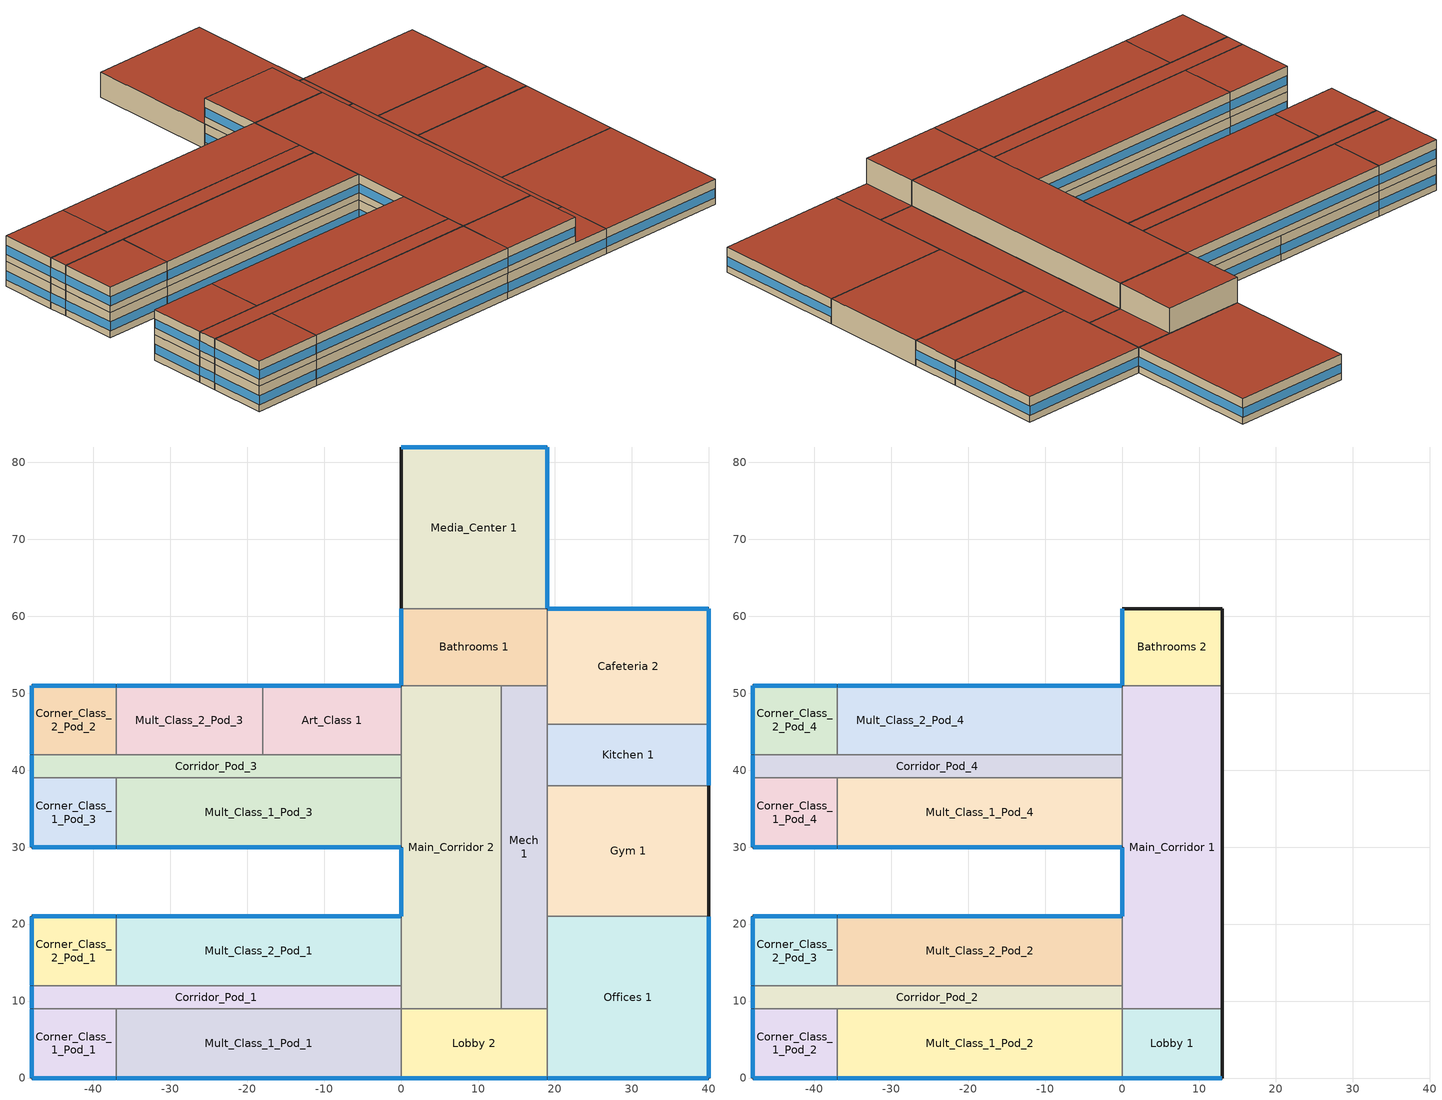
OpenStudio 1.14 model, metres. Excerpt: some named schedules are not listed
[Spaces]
Corner_Class_1_Pod_1
 floor ground: -37.01,9 -37.01,0 -48.01,0 -48.01,9 z0
 wall outside: -48.01,9 -48.01,0 -37.01,0 z0:4
 wall to Mult_Class_1_Pod_1: -37.01,0 -37.01,9 z0:4
 wall to Corridor_Pod_1: -37.01,9 -48.01,9 z0:4
 window (std_window_UValue_3.237_SHGC_0.390_VT_0.495): -47.96,0 -37.06,0 z1.1:2.51
 window (std_window_UValue_3.237_SHGC_0.390_VT_0.495_west): -48.01,8.95 -48.01,0.05 z1.1:2.52
Lobby 2
 floor ground: 19,9 19,0 0,0 0,9 z0
 wall outside: 0,0 19,0 z0:4
 wall to Offices 1: 19,0 19,9 z0:4
 wall to Main_Corridor 2: 13,9 0,9 z0:4
 wall to Mech 1: 19,9 13,9 z0:4
 wall to Mult_Class_1_Pod_1: 0,9 0,0 z0:4
 window (std_window_UValue_3.237_SHGC_0.390_VT_0.495): 0.05,0 18.95,0 z1.1:2.51
 roof outside: 19,0 19,9 13,9 13,0 z4
Mult_Class_2_Pod_1
 floor ground: 0,21 0,12 -37.01,12 -37.01,21 z0
 wall outside: 0,21 -37.01,21 z0:4
 wall to Corridor_Pod_1: -37.01,12 0,12 z0:4
 wall to Main_Corridor 2: 0,12 0,21 z0:4
 wall to Corner_Class_2_Pod_1: -37.01,21 -37.01,12 z0:4
 window (std_window_UValue_3.237_SHGC_0.490_VT_0.622): -0.05,21 -36.96,21 z1.1:2.5
Media_Center 1
 floor ground: 19,82 19,61 0,61 0,82 z0
 wall outside: 19,61 19,82 0,82 0,61 z0:4
 wall to Bathrooms 1: 0,61 19,61 z0:4
 window (std_window_UValue_3.237_SHGC_0.490_VT_0.622): 18.95,82 0.05,82 z1.1:2.51
 window (std_window_UValue_3.237_SHGC_0.390_VT_0.495_east): 19,61.05 19,81.95 z1.1:2.51
 roof outside: 19,61 19,82 0,82 0,61 z4
Corner_Class_2_Pod_2
 floor ground: -37.01,51 -37.01,42 -48.01,42 -48.01,51 z0
 wall outside: -37.01,51 -48.01,51 -48.01,42 z0:4
 wall to Mult_Class_2_Pod_3: -37.01,42 -37.01,51 z0:4
 wall to Corridor_Pod_3: -48.01,42 -37.01,42 z0:4
 window (std_window_UValue_3.237_SHGC_0.390_VT_0.495_west): -48.01,50.95 -48.01,42.05 z1.1:2.52
 window (std_window_UValue_3.237_SHGC_0.490_VT_0.622): -37.06,51 -47.96,51 z1.1:2.51
Mult_Class_1_Pod_1
 floor ground: 0,9 0,0 -37.01,0 -37.01,9 z0
 wall outside: -37.01,0 0,0 z0:4
 wall to Corridor_Pod_1: 0,9 -37.01,9 z0:4
 window (std_window_UValue_3.237_SHGC_0.390_VT_0.495): -36.96,0 -0.05,0 z1.1:2.5
Gym 1
 floor ground: 40,38 40,21 19,21 19,38 z0
 wall outside: 40,21 40,38 z0:4
 wall to Mech 1: 19,38 19,21 z0:4
 wall to Offices 1: 19,21 40,21 z0:4
 wall to Kitchen 1: 40,38 19,38 z0:4
 roof outside: 40,21 40,38 19,38 19,21 z4
Corridor_Pod_3
 floor ground: 0,42 0,39 -48.01,39 -48.01,42 z0
 wall outside: -48.01,42 -48.01,39 z0:4
 wall to Main_Corridor 2: 0,39 0,42 z0:4
 wall to Art_Class 1: 0,42 -18,42 z0:4
 wall to Mult_Class_1_Pod_3: -37.01,39 0,39 z0:4
 wall to Corner_Class_1_Pod_3: -48.01,39 -37.01,39 z0:4
 wall to Mult_Class_2_Pod_3: -18,42 -37.01,42 z0:4
 window (std_window_UValue_3.237_SHGC_0.390_VT_0.495_west): -48.01,41.95 -48.01,39.05 z1.1:2.55
Corner_Class_1_Pod_3
 floor ground: -37.01,39 -37.01,30 -48.01,30 -48.01,39 z0
 wall outside: -48.01,39 -48.01,30 -37.01,30 z0:4
 wall to Mult_Class_1_Pod_3: -37.01,30 -37.01,39 z0:4
 window (std_window_UValue_3.237_SHGC_0.390_VT_0.495_west): -48.01,38.95 -48.01,30.05 z1.1:2.52
 window (std_window_UValue_3.237_SHGC_0.390_VT_0.495): -47.96,30 -37.06,30 z1.1:2.51
Art_Class 1
 floor ground: 0,51 0,42 -18,42 -18,51 z0
 wall outside: 0,51 -18,51 z0:4
 wall to Main_Corridor 2: 0,42 0,51 z0:4
 wall to Mult_Class_2_Pod_3: -18,51 -18,42 z0:4
 window (std_window_UValue_3.237_SHGC_0.490_VT_0.622): -0.05,51 -17.95,51 z1.1:2.51
Corridor_Pod_1
 floor ground: 0,12 0,9 -48.01,9 -48.01,12 z0
 wall outside: -48.01,12 -48.01,9 z0:4
 wall to Main_Corridor 2: 0,9 0,12 z0:4
 wall to Corner_Class_2_Pod_1: -37.01,12 -48.01,12 z0:4
 window (std_window_UValue_3.237_SHGC_0.390_VT_0.495_west): -48.01,11.95 -48.01,9.05 z1.1:2.55
Corner_Class_2_Pod_1
 floor ground: -37.01,21 -37.01,12 -48.01,12 -48.01,21 z0
 wall outside: -37.01,21 -48.01,21 -48.01,12 z0:4
 window (std_window_UValue_3.237_SHGC_0.490_VT_0.622): -37.06,21 -47.96,21 z1.1:2.51
 window (std_window_UValue_3.237_SHGC_0.390_VT_0.495_west): -48.01,20.95 -48.01,12.05 z1.1:2.52
Offices 1
 floor ground: 40,21 40,0 19,0 19,21 z0
 wall outside: 19,0 40,0 40,21 z0:4
 wall to Mech 1: 19,21 19,9 z0:4
 window (std_window_UValue_3.237_SHGC_0.390_VT_0.495): 19.05,0 39.95,0 z1.1:2.51
 window (std_window_UValue_3.237_SHGC_0.390_VT_0.495_east): 40,0.05 40,20.95 z1.1:2.51
 roof outside: 40,0 40,21 19,21 19,0 z4
Main_Corridor 2
 floor ground: 13,51 13,9 0,9 0,51 z0
 wall outside: 0,30 0,21 z0:4
 wall to Mult_Class_1_Pod_3: 0,39 0,30 z0:4
 wall to Mech 1: 13,9 13,51 z0:4
 wall to Bathrooms 1: 13,51 0,51 z0:4
 window (std_window_UValue_3.237_SHGC_0.390_VT_0.495_west): 0,29.95 0,21.05 z1.1:2.52
Bathrooms 1
 floor ground: 19,61 19,51 0,51 0,61 z0
 wall outside: 0,61 0,51 z0:4
 wall to Cafeteria 2: 19,51 19,61 z0:4
 wall to Mech 1: 13,51 19,51 z0:4
 window (std_window_UValue_3.237_SHGC_0.390_VT_0.495_west): 0,60.95 0,51.05 z1.1:2.51
 roof outside: 19,51 19,61 13,61 13,51 z4
Mech 1
 floor ground: 19,51 19,9 13,9 13,51 z0
 wall to Kitchen 1: 19,38 19,46 z0:4
 wall to Cafeteria 2: 19,46 19,51 z0:4
 roof outside: 19,9 19,51 13,51 13,9 z4
Cafeteria 2
 floor ground: 40,61 40,46 19,46 19,61 z0
 wall outside: 40,46 40,61 19,61 z0:4
 wall to Kitchen 1: 19,46 40,46 z0:4
 window (std_window_UValue_3.237_SHGC_0.490_VT_0.622): 39.95,61 19.05,61 z1.1:2.51
 window (std_window_UValue_3.237_SHGC_0.390_VT_0.495_east): 40,46.05 40,60.95 z1.1:2.51
 roof outside: 40,46 40,61 19,61 19,46 z4
Mult_Class_1_Pod_3
 floor ground: 0,39 0,30 -37.01,30 -37.01,39 z0
 wall outside: -37.01,30 0,30 z0:4
 window (std_window_UValue_3.237_SHGC_0.390_VT_0.495): -36.96,30 -0.05,30 z1.1:2.5
Kitchen 1
 floor ground: 40,46 40,38 19,38 19,46 z0
 wall outside: 40,38 40,46 z0:4
 window (std_window_UValue_3.237_SHGC_0.390_VT_0.495_east): 40,38.05 40,45.95 z1.1:2.52
 roof outside: 40,38 40,46 19,46 19,38 z4
Mult_Class_2_Pod_3
 floor ground: -18,51 -18,42 -37.01,42 -37.01,51 z0
 wall outside: -18,51 -37.01,51 z0:4
 window (std_window_UValue_3.237_SHGC_0.490_VT_0.622): -18.05,51 -36.96,51 z1.1:2.5
Corner_Class_1_Pod_2
 floor to Corner_Class_1_Pod_1: -37.01,9 -37.01,0 -48.01,0 -48.01,9 z4
 wall outside: -48.01,9 -48.01,0 -37.01,0 z4:8
 wall to Corridor_Pod_2: -37.01,9 -48.01,9 z4:8
 wall to Mult_Class_1_Pod_2: -37.01,0 -37.01,9 z4:8
 window (std_window_UValue_3.237_SHGC_0.390_VT_0.495): -47.96,0 -37.06,0 z5.1:6.51
 window (std_window_UValue_3.237_SHGC_0.390_VT_0.495_west): -48.01,8.95 -48.01,0.05 z5.1:6.52
 roof outside: -37.01,0 -37.01,9 -48.01,9 -48.01,0 z8
Mult_Class_1_Pod_2
 floor to Mult_Class_1_Pod_1: 0,9 0,0 -37.01,0 -37.01,9 z4
 wall outside: -37.01,0 0,0 z4:8
 wall to Corridor_Pod_2: 0,9 -37.01,9 z4:8
 wall to Lobby 1: 0,0 0,9 z4:8
 window (std_window_UValue_3.237_SHGC_0.390_VT_0.495): -36.96,0 -0.05,0 z5.1:6.5
 roof outside: 0,0 0,9 -37.01,9 -37.01,0 z8
Corner_Class_2_Pod_3
 floor to Corner_Class_2_Pod_1: -37.01,21 -37.01,12 -48.01,12 -48.01,21 z4
 wall outside: -37.01,21 -48.01,21 -48.01,12 z4:8
 wall to Mult_Class_2_Pod_2: -37.01,12 -37.01,21 z4:8
 wall to Corridor_Pod_2: -48.01,12 -37.01,12 z4:8
 window (std_window_UValue_3.237_SHGC_0.390_VT_0.495_west): -48.01,20.95 -48.01,12.05 z5.1:6.52
 window (std_window_UValue_3.237_SHGC_0.490_VT_0.622): -37.06,21 -47.96,21 z5.1:6.51
 roof outside: -37.01,12 -37.01,21 -48.01,21 -48.01,12 z8
Corridor_Pod_2
 floor to Corridor_Pod_1: 0,12 0,9 -48.01,9 -48.01,12 z4
 wall outside: -48.01,12 -48.01,9 z4:8
 wall to Main_Corridor 1: 0,9 0,12 z4:8
 wall to Mult_Class_2_Pod_2: 0,12 -37.01,12 z4:8
 window (std_window_UValue_3.237_SHGC_0.390_VT_0.495_west): -48.01,11.95 -48.01,9.05 z5.1:6.55
 roof outside: 0,9 0,12 -48.01,12 -48.01,9 z8
Mult_Class_2_Pod_2
 floor to Mult_Class_2_Pod_1: 0,21 0,12 -37.01,12 -37.01,21 z4
 wall outside: 0,21 -37.01,21 z4:8
 wall to Main_Corridor 1: 0,12 0,21 z4:8
 window (std_window_UValue_3.237_SHGC_0.490_VT_0.622): -0.05,21 -36.96,21 z5.1:6.5
 roof outside: 0,12 0,21 -37.01,21 -37.01,12 z8
Corridor_Pod_4
 floor to Corridor_Pod_3: 0,42 0,39 -48.01,39 -48.01,42 z4
 wall outside: -48.01,42 -48.01,39 z4:8
 wall to Mult_Class_1_Pod_4: -37.01,39 0,39 z4:8
 wall to Main_Corridor 1: 0,39 0,42 z4:8
 wall to Corner_Class_2_Pod_4: -37.01,42 -48.01,42 z4:8
 wall to Mult_Class_2_Pod_4: 0,42 -37.01,42 z4:8
 wall to Corner_Class_1_Pod_4: -48.01,39 -37.01,39 z4:8
 window (std_window_UValue_3.237_SHGC_0.390_VT_0.495_west): -48.01,41.95 -48.01,39.05 z5.1:6.55
 roof outside: 0,39 0,42 -48.01,42 -48.01,39 z8
Mult_Class_1_Pod_4
 floor to Mult_Class_1_Pod_3: 0,39 0,30 -37.01,30 -37.01,39 z4
 wall outside: -37.01,30 0,30 z4:8
 wall to Corner_Class_1_Pod_4: -37.01,39 -37.01,30 z4:8
 wall to Main_Corridor 1: 0,30 0,39 z4:8
 window (std_window_UValue_3.237_SHGC_0.390_VT_0.495): -36.96,30 -0.05,30 z5.1:6.5
 roof outside: 0,30 0,39 -37.01,39 -37.01,30 z8
Corner_Class_2_Pod_4
 floor to Corner_Class_2_Pod_2: -37.01,51 -37.01,42 -48.01,42 -48.01,51 z4
 wall outside: -37.01,51 -48.01,51 -48.01,42 z4:8
 wall to Mult_Class_2_Pod_4: -37.01,42 -37.01,51 z4:8
 window (std_window_UValue_3.237_SHGC_0.390_VT_0.495_west): -48.01,50.95 -48.01,42.05 z5.1:6.52
 window (std_window_UValue_3.237_SHGC_0.490_VT_0.622): -37.06,51 -47.96,51 z5.1:6.51
 roof outside: -37.01,42 -37.01,51 -48.01,51 -48.01,42 z8
Mult_Class_2_Pod_4
 floor to Art_Class 1: 0,51 0,42 -18,42 -18,51 z4
 floor to Mult_Class_2_Pod_3: -18,51 -18,42 -37.01,42 -37.01,51 z4
 wall outside: 0,51 -37.01,51 z4:8
 wall to Main_Corridor 1: 0,42 0,51 z4:8
 window (std_window_UValue_3.237_SHGC_0.490_VT_0.622): -0.05,51 -36.96,51 z5.1:6.5
 roof outside: 0,42 0,51 -37.01,51 -37.01,42 z8
Corner_Class_1_Pod_4
 floor to Corner_Class_1_Pod_3: -37.01,39 -37.01,30 -48.01,30 -48.01,39 z4
 wall outside: -48.01,39 -48.01,30 -37.01,30 z4:8
 window (std_window_UValue_3.237_SHGC_0.390_VT_0.495): -47.96,30 -37.06,30 z5.1:6.51
 window (std_window_UValue_3.237_SHGC_0.390_VT_0.495_west): -48.01,38.95 -48.01,30.05 z5.1:6.52
 roof outside: -37.01,30 -37.01,39 -48.01,39 -48.01,30 z8
Main_Corridor 1
 floor to Main_Corridor 2: 13,51 13,9 0,9 0,51 z4
 wall outside: 0,30 0,21 / 13,9 13,51 z4:8
 wall to Lobby 1: 0,9 7,9 13,9 z4:8
 wall to Bathrooms 2: 13,51 0,51 z4:8
 window (std_window_UValue_3.237_SHGC_0.390_VT_0.495_west): 0,29.95 0,21.05 z5.1:6.52
 roof outside: 13,9 13,51 0,51 0,9 z8
Bathrooms 2
 floor to Bathrooms 1: 13,61 13,51 0,51 0,61 z4
 wall outside: 13,51 13,61 0,61 0,51 z4:8
 window (std_window_UValue_3.237_SHGC_0.390_VT_0.495_west): 0,60.95 0,51.05 z5.1:6.51
 roof outside: 13,51 13,61 0,61 0,51 z8
Lobby 1
 floor to Lobby 2: 13,9 13,0 0,0 0,9 z4
 wall outside: 0,0 13,0 13,9 z4:8
 window (std_window_UValue_3.237_SHGC_0.390_VT_0.495): 0.05,0 12.95,0 z5.1:6.51
 roof outside: 13,0 13,9 0,9 0,0 z8
[Site]
USA IL-CHICAGO-OHARE: Latitude {deg}=41.77; Longitude {deg}=-87.75; Time Zone {hr}=-6; Elevation {m}=190; Terrain=City
[Building]
Primary School: North Axis {deg}=0; Default Construction Set=Default Construction Set 1; Default Schedule Set=Default Schedule Set 1; Standards Building Type=PrimarySchool
[ClimateZones]
Climate Zone Institution Name 1=ASHRAE; Climate Zone Document Name 1=ANSI/ASHRAE Standard 169; Climate Zone Document Year 1=2006; Climate Zone Institution Name 2=CEC; Climate Zone Document Name 2=California Climate Zone Descriptions; Climate Zone Document Year 2=1995
[Construction]
Standard_Int-Wall: GP01 1/2 GYPSUM, GP01 1/2 GYPSUM
Steel-Framed_R-13_Ext-wall: MAT-SHEATH, Wall Insulation [1], 1/2IN Gypsum
InteriorFurnishings: Std Wood 6inch
std_window_UValue_3.237_SHGC_0.490_VT_0.622: NORTH
std_window_UValue_3.237_SHGC_0.390_VT_0.495_west: WEST
IEAD_R-15 ci_Roof: Roof Membrane, Roof Insulation, Metal Decking
std_window_UValue_3.237_SHGC_0.390_VT_0.495_east: EAST
std_window_UValue_3.237_SHGC_0.390_VT_0.495: SOUTH
INT-FLOOR-UNDERSIDE: Std CP02 CARPET PAD, Std MAT-CC05 4 MW CONCRETE
INT-FLOOR-TOPSIDE: Std MAT-CC05 4 MW CONCRETE, Std CP02 CARPET PAD
4 inch HW Slab with Carpet Pad: 4 HW CONCRETE, CP02 CARPET PAD
[Material] Thermal Absorptance=0.9
Name | Roughness | Thickness {m} | Conductivity {W/m-K} | Density {kg/m3} | Specific Heat {J/kg-K} | Solar Absorptance | Visible Absorptance
GP01 1/2 GYPSUM | Smooth | 0.0127 | 0.16 | 800 | 1090 | 0.7 | 0.5
Wall Insulation [1] | MediumRough | 0.0373 | 0.045 | 265 | 836.8 | 0.7 | 0.7
1/2IN Gypsum | Smooth | 0.0127 | 0.16 | 784.9 | 830 | 0.92 | 0.92
Std Wood 6inch | MediumSmooth | 0.15 | 0.12 | 540 | 1210 | 0.7 | 0.7
Roof Insulation | MediumRough | 0.125 | 0.049 | 265 | 836.8 | 0.7 | 0.7
Roof Membrane | VeryRough | 0.0095 | 0.16 | 1121.29 | 1460 | 0.7 | 0.7
Metal Decking | MediumSmooth | 0.0015 | 45.006 | 7680 | 418.4 | 0.7 | 0.3
Std MAT-CC05 4 MW CONCRETE | Rough | 0.1 | 0.858 | 1968 | 836.8 | 0.7 | 0.2
4 HW CONCRETE | Rough | 0.1016 | 1.311 | 2240 | 836.8 | 0.7 | 0.7
[Material:NoMass] Thermal Absorptance=0.9; Solar Absorptance=0.7
Name | Roughness | Thermal Resistance {m2-K/W} | Visible Absorptance
CP02 CARPET PAD | VeryRough | 0.2165 | 0.8
MAT-SHEATH | Rough | 0.3626 | 0.7
Std CP02 CARPET PAD | VeryRough | 0.21648 | 0.8
[WindowMaterial:SimpleGlazingSystem] U-Factor {W/m2-K}=3.237
Name | Solar Heat Gain Coefficient | Visible Transmittance
NORTH | 0.49 | 0.622
WEST; EAST; SOUTH | 0.39 | 0.495
[DefaultConstructionSet]
Default Construction Set 1: Default Exterior Surface Constructions=Default Surface Constructions 1; Default Interior Surface Constructions=Default Surface Constructions 2; Default Ground Contact Surface Constructions=Default Surface Constructions 3; Default Exterior SubSurface Constructions=Default Sub Surface Constructions 1; Default Interior SubSurface Constructions=Default Sub Surface Constructions 2
[DefaultSurfaceConstructions]
Name | Wall Construction | Roof Ceiling Construction | Floor Construction
Default Surface Constructions 1 | Steel-Framed_R-13_Ext-wall | IEAD_R-15 ci_Roof
Default Surface Constructions 2 | Standard_Int-Wall | INT-FLOOR-UNDERSIDE | INT-FLOOR-TOPSIDE
Default Surface Constructions 3 |  |  | 4 inch HW Slab with Carpet Pad
[DefaultSubSurfaceConstructions]
Default Sub Surface Constructions 1; Default Sub Surface Constructions 2
[Space] Part of Total Floor Area=Yes
Name | Space Type | Building Story | Thermal Zone
Corner_Class_1_Pod_1 | Classroom | Building Story 1 | Thermal Zone: Corner_Class_1_Pod_1
Lobby 2 | Lobby | Building Story 1 | Thermal Zone: Lobby
Mult_Class_2_Pod_1 | Classroom | Building Story 1 | Thermal Zone: Mult_Class_2_Pod_1
Mult_Class_2_Pod_3 | Classroom | Building Story 1 | Thermal Zone: Mult_Class_2_Pod_3
Art_Class 1 | Art_Class | Building Story 1 | Thermal Zone: Art_Class
Media_Center 1 | Media_Center | Building Story 1 | Thermal Zone: Media_Center
Corner_Class_2_Pod_2 | Classroom | Building Story 1 | Thermal Zone: Corner_Class_2_Pod_2
Mult_Class_1_Pod_1 | Classroom | Building Story 1 | Thermal Zone: Mult_Class_1_Pod_1
Kitchen 1 | Kitchen | Building Story 1 | Thermal Zone: Kitchen
Gym 1 | Gym | Building Story 1 | Thermal Zone: Gym
Corridor_Pod_3 | Corridor | Building Story 1 | Thermal Zone: Corridor_Pod_3
Main_Corridor 2 | Corridor | Building Story 1 | Thermal Zone: Main_Corridor
Corner_Class_1_Pod_3 | Classroom | Building Story 1 | Thermal Zone: Corner_Class_1_Pod_3
Corner_Class_2_Pod_1 | Classroom | Building Story 1 | Thermal Zone: Corner_Class_2_Pod_1
Mult_Class_1_Pod_3 | Classroom | Building Story 1 | Thermal Zone: Mult_Class_1_Pod_3
Corridor_Pod_1 | Corridor | Building Story 1 | Thermal Zone: Corridor_Pod_1
Offices 1 | Offices | Building Story 1 | Thermal Zone: Offices
Bathrooms 1 | Bathrooms | Building Story 1 | Thermal Zone: Bathrooms
Mech 1 | Mech | Building Story 1 | Thermal Zone: Mech
Cafeteria 2 | Cafeteria | Building Story 1 | Thermal Zone: Cafeteria
Corner_Class_1_Pod_2 | Classroom | Building Story 2 | Thermal Zone: Corner_Class_1_Pod_2
Mult_Class_1_Pod_2 | Classroom | Building Story 2 | Thermal Zone: Mult_Class_1_Pod_2
Corner_Class_2_Pod_3 | Classroom | Building Story 2 | Thermal Zone: Corner_Class_2_Pod_3
Corridor_Pod_2 | Corridor | Building Story 2 | Thermal Zone: Corridor_Pod_2
Mult_Class_2_Pod_2 | Classroom | Building Story 2 | Thermal Zone: Mult_Class_2_Pod_2
Corridor_Pod_4 | Corridor | Building Story 2 | Thermal Zone: Corridor_Pod_4
Mult_Class_1_Pod_4 | Classroom | Building Story 2 | Thermal Zone: Mult_Class_1_Pod_4
Corner_Class_2_Pod_4 | Classroom | Building Story 2 | Thermal Zone: Corner_Class_2_Pod_4
Mult_Class_2_Pod_4 | Classroom | Building Story 2 | Thermal Zone: Mult_Class_2_Pod_4
Corner_Class_1_Pod_4 | Classroom | Building Story 2 | Thermal Zone: Corner_Class_1_Pod_4
Main_Corridor 1 | Corridor | Building Story 2 | Thermal Zone: Main_Corridor 1
Bathrooms 2 | Bathrooms | Building Story 2 | Thermal Zone: Bathrooms 1
Lobby 1 | Lobby | Building Story 2 | Thermal Zone: Lobby 1
[ThermostatSetpoint:DualSetpoint]
Name | Heating Setpoint Temperature Schedule | Cooling Setpoint Temperature Schedule
Thermostat Setpoint Dual Setpoint 1; Thermostat Setpoint Dual Setpoint 2; Thermostat Setpoint Dual Setpoint 3; Thermostat Setpoint Dual Setpoint 4; Thermostat Setpoint Dual Setpoint 5; Thermostat Setpoint Dual Setpoint 6; Thermostat Setpoint Dual Setpoint 7; Thermostat Setpoint Dual Setpoint 8; Thermostat Setpoint Dual Setpoint 9; Thermostat Setpoint Dual Setpoint 11; Thermostat Setpoint Dual Setpoint 12; Thermostat Setpoint Dual Setpoint 13; Thermostat Setpoint Dual Setpoint 14; Thermostat Setpoint Dual Setpoint 15; Thermostat Setpoint Dual Setpoint 16; Thermostat Setpoint Dual Setpoint 17; Thermostat Setpoint Dual Setpoint 18; Thermostat Setpoint Dual Setpoint 19; Thermostat Setpoint Dual Setpoint 20; Thermostat Setpoint Dual Setpoint 21; Thermostat Setpoint Dual Setpoint 22; Thermostat Setpoint Dual Setpoint 23; Thermostat Setpoint Dual Setpoint 24; Thermostat Setpoint Dual Setpoint 25; Thermostat Setpoint Dual Setpoint 26; Thermostat Setpoint Dual Setpoint 27; Thermostat Setpoint Dual Setpoint 28; Thermostat Setpoint Dual Setpoint 29; Thermostat Setpoint Dual Setpoint 30; Thermostat Setpoint Dual Setpoint 31; Thermostat Setpoint Dual Setpoint 32; Thermostat Setpoint Dual Setpoint 33 | primary HtgSetP_Sch | primary ClgSetP_Sch
Thermostat Setpoint Dual Setpoint 10 | primary Gym_HtgSetP_Sch | primary Gym_ClgSetP_Sch
[People:Definition] Number of People Calculation Method=People/Area; Fraction Radiant=0.3; Carbon Dioxide Generation Rate {m3/s-W}=3.82e-08; Enable ASHRAE 55 Comfort Warnings=No; Mean Radiant Temperature Calculation Type=ZoneAveraged; Thermal Comfort Model Type 1=FANGER
Name | People per Space Floor Area {person/m2}
Art_Class People Definition | 0.215278
Cafeteria People Definition; Gym People Definition | 1.07639
Offices People Definition | 0.0538196
Classroom People Definition | 0.376737
Media_Center People Definition | 0.269098
[People] Activity Level Schedule=primary Activity_Sch; Work Efficiency Schedule=Work_Eff_Sch; Clothing Insulation Schedule=Clothing_Sch; Air Velocity Schedule=Air_Velo_Sch
Name | People Definition | Space or SpaceType | Number of People Schedule
Art_Class People | Art_Class People Definition | Art_Class | primary Bldg_Occ_Sch
Cafeteria People | Cafeteria People Definition | Cafeteria | primary Cafe_Occ_Sch
Offices People | Offices People Definition | Offices | primary Off_Occ_Sch
Gym People | Gym People Definition | Gym | primary Gym_Occ_Sch
Classroom People | Classroom People Definition | Classroom | primary Bldg_Occ_Sch
Media_Center People | Media_Center People Definition | Media_Center | primary Lib_Occ_Sch
[InternalMass:Definition] Construction=InteriorFurnishings; Design Level Calculation Method=SurfaceArea/Area
Name | Surface Area per Space Floor Area
Kitchen Internal Mass Definition; Mech Internal Mass Definition; Lobby Internal Mass Definition; Corridor Internal Mass Definition; Offices Internal Mass Definition; Art_Class Internal Mass Definition; Cafeteria Internal Mass Definition; Media_Center Internal Mass Definition; Gym Internal Mass Definition; Classroom Internal Mass Definition | 2
Bathrooms Internal Mass Definition | 2.92308
[InternalMass]
Name | Internal Mass Definition | Space or SpaceType
Kitchen Internal Mass | Kitchen Internal Mass Definition | Kitchen
Mech Internal Mass | Mech Internal Mass Definition | Mech
Lobby Internal Mass | Lobby Internal Mass Definition | Lobby
Offices Internal Mass | Offices Internal Mass Definition | Offices
Art_Class Internal Mass | Art_Class Internal Mass Definition | Art_Class
Cafeteria Internal Mass | Cafeteria Internal Mass Definition | Cafeteria
Media_Center Internal Mass | Media_Center Internal Mass Definition | Media_Center
Gym Internal Mass | Gym Internal Mass Definition | Gym
Classroom Internal Mass | Classroom Internal Mass Definition | Classroom
Corridor Internal Mass | Corridor Internal Mass Definition | Corridor
Bathrooms Internal Mass | Bathrooms Internal Mass Definition | Bathrooms
[Lights:Definition] Design Level Calculation Method=Watts/Area; Fraction Radiant=0.37; Fraction Visible=0.2; Return Air Fraction=0; Return Air Fraction Calculated from Plenum Temperature=No
Name | Watts per Space Floor Area {W/m2}
Corridor_Lights Definition | 5.38196
Kitchen_Lights Definition; Media_Center_Lights Definition | 12.9167
Gym_Lights Definition; Classroom_Lights Definition | 15.0695
Lobby_Lights Definition | 13.9931
Offices_Lights Definition | 11.8403
Cafeteria_Lights Definition; Bathrooms_Lights Definition | 9.68752
Mech_Lights Definition | 16.1459
Art_Class_Lights Definition | 6.45
[Lights] Fraction Replaceable=1
Name | Lights Definition | Space or SpaceType | Schedule
Kitchen_Lights | Kitchen_Lights Definition | Kitchen | primary Bldg_Light_Sch
Gym_Lights | Gym_Lights Definition | Gym | primary Bldg_Light_Sch
Lobby_Lights | Lobby_Lights Definition | Lobby | primary Bldg_Light_Sch
Offices_Lights | Offices_Lights Definition | Offices | primary Bldg_Light_Sch
Cafeteria_Lights | Cafeteria_Lights Definition | Cafeteria | primary Bldg_Equip_Sch
Mech_Lights | Mech_Lights Definition | Mech | primary Bldg_Light_Sch
Art_Class_Lights | Art_Class_Lights Definition | Art_Class | primary Bldg_Light_Sch
Media_Center_Lights | Media_Center_Lights Definition | Media_Center | primary Bldg_Light_Sch
Classroom_Lights | Classroom_Lights Definition | Classroom | primary Bldg_Light_Sch
Corridor_Lights | Corridor_Lights Definition | Corridor | primary Bldg_Light_Sch
Bathrooms_Lights | Bathrooms_Lights Definition | Bathrooms | primary Bldg_Light_Sch
[SpaceInfiltration:DesignFlowRate] Design Flow Rate Calculation Method=Flow/ExteriorWallArea; Flow per Exterior Surface Area {m3/s-m2}=0.000302
Name | Space or SpaceType | Schedule | Constant Term Coefficient | Temperature Term Coefficient | Velocity Term Coefficient | Velocity Squared Term Coefficient | Design Flow Rate {m3/s}
Cafeteria_Infiltration | Cafeteria | primary Infil_Sch | 1 | 0 | 0 | 0
Media_Center_Infiltration | Media_Center | primary Infil_Sch | 1 | 0 | 0 | 0
Classroom_Infiltration | Classroom | primary Infil_Sch | 1 | 0 | 0 | 0
Lobby_Infiltration | Lobby | primary Infil_Sch | 1 | 0 | 0 | 0
Offices_Infiltration | Offices | primary Infil_Sch | 1 | 0 | 0 | 0
Art_Class_Infiltration | Art_Class | primary Infil_Sch | 1 | 0 | 0 | 0
Gym_Infiltration | Gym | primary Gym_Infil_Sch | 1 | 0 | 0 | 0
Kitchen_Infiltration | Kitchen | primary Infil_Sch | 1 | 0 | 0 | 0
Corridor_Infiltration | Corridor | primary Infil_Sch | 1 | 0 | 0 | 0
Bathrooms_Infiltration | Bathrooms | primary Infil_Sch | 1 | 0 | 0 | 0
Mechanical Infiltration | Mech | primary Infil_Sch |  |  |  |  | 0
[DesignSpecification:OutdoorAir] Outdoor Air Flow Rate {m3/s}=0
Name | Outdoor Air Flow per Person {m3/s-person} | Outdoor Air Flow per Floor Area {m3/s-m2}
Kitchen OA Design Spec | 0 | 0.003556
Classroom OA Design Spec; Media_Center OA Design Spec | 0.00471947 | 0.0006096
Gym OA Design Spec | 0.00353961 | 0.0003048
Cafeteria OA Design Spec | 0.00306766 | 0.0009144
Offices OA Design Spec | 0.00235974 | 0.0003048
Corridor OA Design Spec | 0 | 0.0003048
Art_Class OA Design Spec | 0.00471947 | 0.0009144
Lobby OA Design Spec; Mech OA Design Spec |  | 0.0003048
Bathrooms OA Design Spec |  | 0.002032
[ElectricEquipment:Definition]
Name | Design Level Calculation Method | Watts per Space Floor Area {W/m2} | Fraction Latent | Fraction Radiant | Fraction Lost | Design Level {W}
Kitchen_PlugMisc_Equip Definition | Watts/Area | 179.757 | 0.25 | 0.3 | 0.2
Media_Center_PlugMisc_Equip Definition; Cafeteria_PlugMisc_Equip Definition; Offices_PlugMisc_Equip Definition | Watts/Area | 5.38196 | 0 | 0.5 | 0
Classroom_Equip Definition | Watts/Area | 15.0695 | 0 | 0.5 | 0
14610W elevator with motor efficency of 0.91 | EquipmentLevel |  |  | 0.5 |  | 16055
Art_Class_LowEnergy_Kiln_Equip Definition | EquipmentLevel |  | 0 | 0.5 | 0 | 660
[ElectricEquipment]
Name | Electric Equipment Definition | Space or SpaceType | Schedule | Multiplier
Kitchen_PlugMisc_Equip | Kitchen_PlugMisc_Equip Definition | Kitchen | primary Kit_Elec_Equip_Sch
Media_Center_PlugMisc_Equip | Media_Center_PlugMisc_Equip Definition | Media_Center | primary Bldg_Equip_Sch
Cafeteria_PlugMisc_Equip | Cafeteria_PlugMisc_Equip Definition | Cafeteria | primary Bldg_Equip_Sch
Offices_PlugMisc_Equip | Offices_PlugMisc_Equip Definition | Offices | primary Bldg_Equip_Sch
Classroom_Equip | Classroom_Equip Definition | Classroom | primary Bldg_Equip_Sch
Elevator Load Instance | 14610W elevator with motor efficency of 0.91 | Mech 1 | secondary Elevator_Sch | 2
Electric Equipment 1 | Art_Class_LowEnergy_Kiln_Equip Definition | Art_Class 1 | Art Kiln Firing Schedule Primary 10x year
[GasEquipment:Definition]
Kitchen_GasMisc_Equip Definition: Design Level Calculation Method=Watts/Area; Watts per Space Floor Area {W/m2}=182; Fraction Latent=0.1; Fraction Radiant=0.2; Fraction Lost=0.7; Carbon Dioxide Generation Rate {m3/s-W}=3.96e-08
[GasEquipment]
Kitchen_GasMisc_Equip: Gas Equipment Definition=Kitchen_GasMisc_Equip Definition; Space or SpaceType=Kitchen; Schedule=primary Kit_Gas_Equip_Sch
[BuildingStory]
Name | Nominal Z Coordinate {m}
Building Story 1 | 0
Building Story 2 | 4
[ThermalZone] Use Ideal Air Loads=No
Name | Thermostat | Multiplier
Thermal Zone: Gym | Thermostat Setpoint Dual Setpoint 10
Thermal Zone: Mult_Class_2_Pod_4 | Thermostat Setpoint Dual Setpoint 9
Thermal Zone: Bathrooms 1 | Thermostat Setpoint Dual Setpoint 8
Thermal Zone: Corridor_Pod_1 | Thermostat Setpoint Dual Setpoint 7
Thermal Zone: Corner_Class_2_Pod_2 | Thermostat Setpoint Dual Setpoint 6
Thermal Zone: Lobby | Thermostat Setpoint Dual Setpoint 5
Thermal Zone: Mech | Thermostat Setpoint Dual Setpoint 4
Thermal Zone: Corridor_Pod_2 | Thermostat Setpoint Dual Setpoint 3
Thermal Zone: Mult_Class_2_Pod_3 | Thermostat Setpoint Dual Setpoint 2
Thermal Zone: Offices | Thermostat Setpoint Dual Setpoint 11
Thermal Zone: Corner_Class_1_Pod_4 | Thermostat Setpoint Dual Setpoint 12
Thermal Zone: Corner_Class_2_Pod_4 | Thermostat Setpoint Dual Setpoint 13
Thermal Zone: Corner_Class_1_Pod_3 | Thermostat Setpoint Dual Setpoint 14
Thermal Zone: Mult_Class_1_Pod_4 | Thermostat Setpoint Dual Setpoint 15
Thermal Zone: Mult_Class_1_Pod_2 | Thermostat Setpoint Dual Setpoint 16
Thermal Zone: Lobby 1 | Thermostat Setpoint Dual Setpoint 17
Thermal Zone: Art_Class | Thermostat Setpoint Dual Setpoint 1
Thermal Zone: Corner_Class_2_Pod_3 | Thermostat Setpoint Dual Setpoint 18 | 1
Thermal Zone: Corridor_Pod_4 | Thermostat Setpoint Dual Setpoint 19
Thermal Zone: Main_Corridor 1 | Thermostat Setpoint Dual Setpoint 20
Thermal Zone: Kitchen | Thermostat Setpoint Dual Setpoint 21
Thermal Zone: Corner_Class_1_Pod_1 | Thermostat Setpoint Dual Setpoint 22
Thermal Zone: Main_Corridor | Thermostat Setpoint Dual Setpoint 23
Thermal Zone: Corner_Class_2_Pod_1 | Thermostat Setpoint Dual Setpoint 24
Thermal Zone: Media_Center | Thermostat Setpoint Dual Setpoint 25
Thermal Zone: Bathrooms | Thermostat Setpoint Dual Setpoint 26
Thermal Zone: Corridor_Pod_3 | Thermostat Setpoint Dual Setpoint 27
Thermal Zone: Mult_Class_1_Pod_3 | Thermostat Setpoint Dual Setpoint 28
Thermal Zone: Mult_Class_1_Pod_1 | Thermostat Setpoint Dual Setpoint 29
Thermal Zone: Mult_Class_2_Pod_1 | Thermostat Setpoint Dual Setpoint 30
Thermal Zone: Corner_Class_1_Pod_2 | Thermostat Setpoint Dual Setpoint 31
Thermal Zone: Cafeteria | Thermostat Setpoint Dual Setpoint 32
Thermal Zone: Mult_Class_2_Pod_2 | Thermostat Setpoint Dual Setpoint 33
[SpaceType] Standards Building Type=PrimarySchool
Name | Design Specification Outdoor Air Object | Standards Space Type
Gym | Gym OA Design Spec | Gym
Bathrooms | Bathrooms OA Design Spec | Restroom
Lobby | Lobby OA Design Spec | Lobby
Mech | Mech OA Design Spec | Mechanical
Offices | Offices OA Design Spec | Office
Art_Class | Art_Class OA Design Spec | Artroom
Corridor | Corridor OA Design Spec | Corridor
Kitchen | Kitchen OA Design Spec | Kitchen
Classroom | Classroom OA Design Spec | Classroom
Media_Center | Media_Center OA Design Spec | Library
Cafeteria | Cafeteria OA Design Spec | Cafeteria
[DefaultScheduleSet]
Default Schedule Set 1: Number of People Schedule=primary Bldg_Occ_Sch; People Activity Level Schedule=primary Activity_Sch; Lighting Schedule=primary Bldg_Light_Sch; Electric Equipment Schedule=primary Bldg_Equip_Sch; Infiltration Schedule=primary Infil_Sch
[Schedule:Compact]
Work_Eff_Sch: Through: 12/31, For: AllDays, Until: 24:00, 0
Clothing_Sch: Through: 04/30, For: AllDays, Until: 24:00, 1.1, Through: 09/30, For: AllDays, Until: 24:00, 0.6, Through: 12/31, For: AllDays, Until: 24:00, 1.1
Air_Velo_Sch: Through: 12/31, For: AllDays, Until: 24:00, 0.2
[Schedule:Ruleset]
Name | Default Day Schedule | Summer Design Day Schedule | Winter Design Day Schedule
primary Activity_Sch | primary Activity_Sch Default Schedule | primary Activity_Sch Summer Design Day | primary Activity_Sch Winter Design Day
primary Bldg_Occ_Sch | primary Bldg_Occ_Sch Default Schedule | primary Bldg_Occ_Sch Summer Design Day | primary Bldg_Occ_Sch Winter Design Day
primary Bldg_Light_Sch | primary Bldg_Light_Sch Default Schedule | primary Bldg_Light_Sch Summer Design Day | primary Bldg_Light_Sch Winter Design Day
primary Infil_Sch | primary Infil_Sch Default Schedule | primary Infil_Sch Summer Design Day | primary Infil_Sch Winter Design Day
primary Bldg_Equip_Sch | primary Bldg_Equip_Sch Default Schedule | primary Bldg_Equip_Sch Summer Design Day | primary Bldg_Equip_Sch Winter Design Day
primary Cafe_Occ_Sch | primary Cafe_Occ_Sch Default Schedule | primary Cafe_Occ_Sch Summer Design Day | primary Cafe_Occ_Sch Winter Design Day
primary Gym_Occ_Sch | primary Gym_Occ_Sch Default Schedule | primary Gym_Occ_Sch Summer Design Day | primary Gym_Occ_Sch Winter Design Day
primary Gym_Infil_Sch | primary Gym_Infil_Sch Default Schedule | primary Gym_Infil_Sch Summer Design Day | primary Gym_Infil_Sch Winter Design Day
primary Kit_Elec_Equip_Sch | primary Kit_Elec_Equip_Sch Default Schedule | primary Kit_Elec_Equip_Sch Summer Design Day | primary Kit_Elec_Equip_Sch Winter Design Day
primary Kit_Gas_Equip_Sch | primary Kit_Gas_Equip_Sch Default Schedule | primary Kit_Gas_Equip_Sch Summer Design Day | primary Kit_Gas_Equip_Sch Winter Design Day
primary Lib_Occ_Sch | primary Lib_Occ_Sch Default Schedule | primary Lib_Occ_Sch Summer Design Day | primary Lib_Occ_Sch Winter Design Day
primary Off_Occ_Sch | primary Off_Occ_Sch Default Schedule | primary Off_Occ_Sch Summer Design Day | primary Off_Occ_Sch Winter Design Day
primary ClgSetP_Sch | primary ClgSetP_Sch Default Schedule | primary ClgSetP_Sch Summer Design Day | primary ClgSetP_Sch Winter Design Day
primary HtgSetP_Sch | primary HtgSetP_Sch Default Schedule | primary HtgSetP_Sch Summer Design Day | primary HtgSetP_Sch Winter Design Day
primary Gym_ClgSetP_Sch | primary Gym_ClgSetP_Sch Default Schedule | primary Gym_ClgSetP_Sch Summer Design Day | primary Gym_ClgSetP_Sch Winter Design Day
primary Gym_HtgSetP_Sch | primary Gym_HtgSetP_Sch Default Schedule | primary Gym_HtgSetP_Sch Summer Design Day | primary Gym_HtgSetP_Sch Winter Design Day
secondary Elevator_Sch | secondary Elevator_Sch Default Schedule | secondary Elevator_Sch Summer Design Day | secondary Elevator_Sch Winter Design Day
Art Kiln Firing Schedule Primary 10x year | Schedule Day 5
[Schedule:Day]
primary Activity_Sch Default Schedule; primary Activity_Sch Summer Design Day; primary Activity_Sch Winter Design Day: 24, 0, 120
primary Bldg_Occ_Sch Default Schedule; primary Bldg_Occ_Sch Winter Design Day; primary Bldg_Light_Sch Winter Design Day; primary Bldg_Equip_Sch Winter Design Day; primary Gym_Occ_Sch Default Schedule; primary Gym_Occ_Sch Winter Design Day; primary Kit_Elec_Equip_Sch Winter Design Day; primary Kit_Gas_Equip_Sch Winter Design Day; primary Lib_Occ_Sch Default Schedule; primary Lib_Occ_Sch Winter Design Day; primary Off_Occ_Sch Default Schedule; primary Off_Occ_Sch Winter Design Day; secondary Elevator_Sch Default Schedule; secondary Elevator_Sch Winter Design Day; Schedule Day 5: 24, 0, 0
primary Bldg_Occ_Sch Summer Design Day: 24, 0, 0.3
primary Bldg_Light_Sch Default Schedule: 24, 0, 0.2
primary Bldg_Light_Sch Summer Design Day; primary Infil_Sch Default Schedule; primary Infil_Sch Summer Design Day; primary Infil_Sch Winter Design Day; primary Gym_Occ_Sch Summer Design Day; primary Gym_Infil_Sch Summer Design Day; primary Gym_Infil_Sch Winter Design Day; primary Lib_Occ_Sch Summer Design Day; primary Off_Occ_Sch Summer Design Day; secondary Elevator_Sch Summer Design Day: 24, 0, 1
primary Bldg_Equip_Sch Default Schedule: 24, 0, 0.4
primary Bldg_Equip_Sch Summer Design Day: 8, 0, 0.4, 15, 0, 0.6, 24, 0, 0.4
primary Gym_Infil_Sch Default Schedule: 24, 0, 0.5
primary Kit_Elec_Equip_Sch Default Schedule: 24, 0, 0.27
primary Kit_Elec_Equip_Sch Summer Design Day: 5, 0, 0.27, 6, 0, 0.33, 7, 0, 0.47, 8, 0, 0.84, 9, 0, 0.75, 10, 0, 0.5, 11, 0, 0.72, 12, 0, 0.91, 13, 0, 1, 14, 0, 0.41, 15, 0, 0.34, 24, 0, 0.27
primary Kit_Gas_Equip_Sch Default Schedule: 24, 0, 0.03
primary Kit_Gas_Equip_Sch Summer Design Day: 6, 0, 0.03, 8, 0, 1, 9, 0, 0.33, 10, 0, 0.07, 13, 0, 1, 24, 0, 0.03
primary ClgSetP_Sch Default Schedule; primary ClgSetP_Sch Winter Design Day; primary Gym_ClgSetP_Sch Default Schedule; primary Gym_ClgSetP_Sch Winter Design Day: 24, 0, 27.2
primary ClgSetP_Sch Summer Design Day; primary Gym_ClgSetP_Sch Summer Design Day: 24, 0, 23.3
primary HtgSetP_Sch Default Schedule; primary HtgSetP_Sch Summer Design Day; primary Gym_HtgSetP_Sch Default Schedule; primary Gym_HtgSetP_Sch Summer Design Day: 24, 0, 15.6
primary HtgSetP_Sch Winter Design Day; primary Gym_HtgSetP_Sch Winter Design Day: 24, 0, 21.7
[Schedule:Rule] Date Specification Type=DateRange
Name | Schedule Ruleset | Rule Order | Day Schedule | Apply Sunday | Apply Monday | Apply Tuesday | Apply Wednesday | Apply Thursday | Apply Friday | Apply Saturday | Start Month | Start Day | End Month | End Day
primary Bldg_Occ_Sch Rule 2 | primary Bldg_Occ_Sch | 0 | primary Bldg_Occ_Sch Rule 2 Day Schedule | No | Yes | Yes | Yes | Yes | Yes | No | 9 | 1 | 12 | 31
primary Bldg_Occ_Sch Rule 9 | primary Bldg_Occ_Sch | 1 | primary Bldg_Occ_Sch Rule 3 Day Schedule | Yes | No | No | No | No | No | Yes | 7 | 1 | 9 | 1
primary Bldg_Occ_Sch Rule 4 | primary Bldg_Occ_Sch | 2 | primary Bldg_Occ_Sch Rule 4 Day Schedule | No | Yes | Yes | Yes | Yes | Yes | No | 7 | 1 | 9 | 1
primary Bldg_Occ_Sch Rule 5 | primary Bldg_Occ_Sch | 3 | primary Bldg_Occ_Sch Rule 5 Day Schedule | Yes | No | No | No | No | No | Yes | 1 | 1 | 6 | 30
primary Bldg_Occ_Sch Rule 6 | primary Bldg_Occ_Sch | 4 | primary Bldg_Occ_Sch Rule 6 Day Schedule | No | Yes | Yes | Yes | Yes | Yes | No | 1 | 1 | 6 | 30
primary Bldg_Light_Sch Rule 2 | primary Bldg_Light_Sch | 0 | primary Bldg_Light_Sch Rule 2 Day Schedule | No | Yes | Yes | Yes | Yes | Yes | No | 9 | 1 | 12 | 31
primary Bldg_Light_Sch Rule 3 | primary Bldg_Light_Sch | 1 | primary Bldg_Light_Sch Rule 3 Day Schedule | Yes | No | No | No | No | No | Yes | 7 | 1 | 9 | 1
primary Bldg_Light_Sch Rule 11 | primary Bldg_Light_Sch | 2 | primary Bldg_Light_Sch Rule 4 Day Schedule | No | Yes | Yes | Yes | Yes | Yes | No | 7 | 1 | 9 | 1
primary Bldg_Light_Sch Rule 5 | primary Bldg_Light_Sch | 3 | primary Bldg_Light_Sch Rule 5 Day Schedule | Yes | No | No | No | No | No | Yes | 1 | 1 | 6 | 30
primary Bldg_Light_Sch Rule 6 | primary Bldg_Light_Sch | 4 | primary Bldg_Light_Sch Rule 6 Day Schedule | No | Yes | Yes | Yes | Yes | Yes | No | 1 | 1 | 6 | 30
primary Infil_Sch Rule 7 | primary Infil_Sch | 0 | primary Infil_Sch Rule 2 Day Schedule | No | Yes | Yes | Yes | Yes | Yes | No | 9 | 1 | 12 | 31
primary Infil_Sch Rule 8 | primary Infil_Sch | 1 | primary Infil_Sch Rule 3 Day Schedule | Yes | No | No | No | No | No | Yes | 7 | 1 | 9 | 1
primary Infil_Sch Rule 4 | primary Infil_Sch | 2 | primary Infil_Sch Rule 4 Day Schedule | No | Yes | Yes | Yes | Yes | Yes | No | 7 | 1 | 9 | 1
primary Infil_Sch Rule 5 | primary Infil_Sch | 3 | primary Infil_Sch Rule 5 Day Schedule | Yes | No | No | No | No | No | Yes | 1 | 1 | 6 | 30
primary Infil_Sch Rule 6 | primary Infil_Sch | 4 | primary Infil_Sch Rule 6 Day Schedule | No | Yes | Yes | Yes | Yes | Yes | No | 1 | 1 | 6 | 30
primary Bldg_Equip_Sch Rule 2 | primary Bldg_Equip_Sch | 0 | primary Bldg_Equip_Sch Rule 2 Day Schedule | No | Yes | Yes | Yes | Yes | Yes | No | 9 | 1 | 12 | 31
primary Bldg_Equip_Sch Rule 9 | primary Bldg_Equip_Sch | 1 | primary Bldg_Equip_Sch Rule 3 Day Schedule | Yes | No | No | No | No | No | Yes | 7 | 1 | 9 | 1
primary Bldg_Equip_Sch Rule 4 | primary Bldg_Equip_Sch | 2 | primary Bldg_Equip_Sch Rule 4 Day Schedule | No | Yes | Yes | Yes | Yes | Yes | No | 7 | 1 | 9 | 1
primary Bldg_Equip_Sch Rule 5 | primary Bldg_Equip_Sch | 3 | primary Bldg_Equip_Sch Rule 5 Day Schedule | Yes | No | No | No | No | No | Yes | 1 | 1 | 6 | 30
primary Bldg_Equip_Sch Rule 6 | primary Bldg_Equip_Sch | 4 | primary Bldg_Equip_Sch Rule 6 Day Schedule | No | Yes | Yes | Yes | Yes | Yes | No | 1 | 1 | 6 | 30
primary Gym_Occ_Sch Rule 2 | primary Gym_Occ_Sch | 0 | primary Gym_Occ_Sch Rule 2 Day Schedule | No | Yes | Yes | Yes | Yes | Yes | No | 9 | 1 | 12 | 31
primary Gym_Occ_Sch Rule 7 | primary Gym_Occ_Sch | 1 | primary Gym_Occ_Sch Rule 3 Day Schedule | Yes | Yes | Yes | Yes | Yes | Yes | Yes | 7 | 1 | 9 | 1
primary Gym_Occ_Sch Rule 4 | primary Gym_Occ_Sch | 2 | primary Gym_Occ_Sch Rule 4 Day Schedule | Yes | No | No | No | No | No | Yes | 1 | 1 | 6 | 30
primary Gym_Occ_Sch Rule 5 | primary Gym_Occ_Sch | 3 | primary Gym_Occ_Sch Rule 5 Day Schedule | No | Yes | Yes | Yes | Yes | Yes | No | 1 | 1 | 6 | 30
primary Gym_Infil_Sch Rule 7 | primary Gym_Infil_Sch | 0 | primary Gym_Infil_Sch Rule 2 Day Schedule | No | Yes | Yes | Yes | Yes | Yes | No | 9 | 1 | 12 | 31
primary Gym_Infil_Sch Rule 8 | primary Gym_Infil_Sch | 1 | primary Gym_Infil_Sch Rule 3 Day Schedule | Yes | No | No | No | No | No | Yes | 7 | 1 | 9 | 1
primary Gym_Infil_Sch Rule 4 | primary Gym_Infil_Sch | 2 | primary Gym_Infil_Sch Rule 4 Day Schedule | No | Yes | Yes | Yes | Yes | Yes | No | 7 | 1 | 9 | 1
primary Gym_Infil_Sch Rule 5 | primary Gym_Infil_Sch | 3 | primary Gym_Infil_Sch Rule 5 Day Schedule | Yes | No | No | No | No | No | Yes | 1 | 1 | 6 | 30
primary Gym_Infil_Sch Rule 6 | primary Gym_Infil_Sch | 4 | primary Gym_Infil_Sch Rule 6 Day Schedule | No | Yes | Yes | Yes | Yes | Yes | No | 1 | 1 | 6 | 30
primary Kit_Elec_Equip_Sch Rule 2 | primary Kit_Elec_Equip_Sch | 0 | primary Kit_Elec_Equip_Sch Rule 2 Day Schedule | No | Yes | Yes | Yes | Yes | Yes | No | 9 | 1 | 12 | 31
primary Kit_Elec_Equip_Sch Rule 8 | primary Kit_Elec_Equip_Sch | 1 | primary Kit_Elec_Equip_Sch Rule 3 Day Schedule | Yes | Yes | Yes | Yes | Yes | Yes | Yes | 7 | 1 | 9 | 1
primary Kit_Elec_Equip_Sch Rule 4 | primary Kit_Elec_Equip_Sch | 2 | primary Kit_Elec_Equip_Sch Rule 4 Day Schedule | Yes | No | No | No | No | No | Yes | 1 | 1 | 6 | 30
primary Kit_Elec_Equip_Sch Rule 5 | primary Kit_Elec_Equip_Sch | 3 | primary Kit_Elec_Equip_Sch Rule 5 Day Schedule | No | Yes | Yes | Yes | Yes | Yes | No | 1 | 1 | 6 | 30
primary Kit_Gas_Equip_Sch Rule 2 | primary Kit_Gas_Equip_Sch | 0 | primary Kit_Gas_Equip_Sch Rule 2 Day Schedule | No | Yes | Yes | Yes | Yes | Yes | No | 9 | 1 | 12 | 31
primary Kit_Gas_Equip_Sch Rule 8 | primary Kit_Gas_Equip_Sch | 1 | primary Kit_Gas_Equip_Sch Rule 3 Day Schedule | Yes | Yes | Yes | Yes | Yes | Yes | Yes | 7 | 1 | 9 | 1
primary Kit_Gas_Equip_Sch Rule 4 | primary Kit_Gas_Equip_Sch | 2 | primary Kit_Gas_Equip_Sch Rule 4 Day Schedule | Yes | No | No | No | No | No | Yes | 1 | 1 | 6 | 30
primary Kit_Gas_Equip_Sch Rule 5 | primary Kit_Gas_Equip_Sch | 3 | primary Kit_Gas_Equip_Sch Rule 5 Day Schedule | No | Yes | Yes | Yes | Yes | Yes | No | 1 | 1 | 6 | 30
primary Lib_Occ_Sch Rule 2 | primary Lib_Occ_Sch | 0 | primary Lib_Occ_Sch Rule 2 Day Schedule | No | Yes | Yes | Yes | Yes | Yes | No | 9 | 1 | 12 | 31
primary Lib_Occ_Sch Rule 7 | primary Lib_Occ_Sch | 1 | primary Lib_Occ_Sch Rule 3 Day Schedule | Yes | Yes | Yes | Yes | Yes | Yes | Yes | 7 | 1 | 9 | 1
primary Lib_Occ_Sch Rule 4 | primary Lib_Occ_Sch | 2 | primary Lib_Occ_Sch Rule 4 Day Schedule | Yes | No | No | No | No | No | Yes | 1 | 1 | 6 | 30
primary Lib_Occ_Sch Rule 5 | primary Lib_Occ_Sch | 3 | primary Lib_Occ_Sch Rule 5 Day Schedule | No | Yes | Yes | Yes | Yes | Yes | No | 1 | 1 | 6 | 30
primary ClgSetP_Sch Rule 7 | primary ClgSetP_Sch | 0 | primary ClgSetP_Sch Rule 2 Day Schedule | No | Yes | Yes | Yes | Yes | Yes | No | 9 | 1 | 12 | 31
primary ClgSetP_Sch Rule 8 | primary ClgSetP_Sch | 1 | primary ClgSetP_Sch Rule 3 Day Schedule | Yes | No | No | No | No | No | Yes | 7 | 1 | 9 | 1
primary ClgSetP_Sch Rule 4 | primary ClgSetP_Sch | 2 | primary ClgSetP_Sch Rule 4 Day Schedule | No | Yes | Yes | Yes | Yes | Yes | No | 7 | 1 | 9 | 1
primary ClgSetP_Sch Rule 5 | primary ClgSetP_Sch | 3 | primary ClgSetP_Sch Rule 5 Day Schedule | Yes | No | No | No | No | No | Yes | 1 | 1 | 6 | 30
primary ClgSetP_Sch Rule 6 | primary ClgSetP_Sch | 4 | primary ClgSetP_Sch Rule 6 Day Schedule | No | Yes | Yes | Yes | Yes | Yes | No | 1 | 1 | 6 | 30
primary HtgSetP_Sch Rule 7 | primary HtgSetP_Sch | 0 | primary HtgSetP_Sch Rule 2 Day Schedule | No | Yes | Yes | Yes | Yes | Yes | No | 9 | 1 | 12 | 31
primary HtgSetP_Sch Rule 8 | primary HtgSetP_Sch | 1 | primary HtgSetP_Sch Rule 3 Day Schedule | Yes | No | No | No | No | No | Yes | 7 | 1 | 9 | 1
primary HtgSetP_Sch Rule 4 | primary HtgSetP_Sch | 2 | primary HtgSetP_Sch Rule 4 Day Schedule | No | Yes | Yes | Yes | Yes | Yes | No | 7 | 1 | 9 | 1
primary HtgSetP_Sch Rule 5 | primary HtgSetP_Sch | 3 | primary HtgSetP_Sch Rule 5 Day Schedule | Yes | No | No | No | No | No | Yes | 1 | 1 | 6 | 30
primary HtgSetP_Sch Rule 6 | primary HtgSetP_Sch | 4 | primary HtgSetP_Sch Rule 6 Day Schedule | No | Yes | Yes | Yes | Yes | Yes | No | 1 | 1 | 6 | 30
primary Gym_ClgSetP_Sch Rule 7 | primary Gym_ClgSetP_Sch | 0 | primary Gym_ClgSetP_Sch Rule 2 Day Schedule | No | Yes | Yes | Yes | Yes | Yes | No | 9 | 1 | 12 | 31
primary Gym_ClgSetP_Sch Rule 8 | primary Gym_ClgSetP_Sch | 1 | primary Gym_ClgSetP_Sch Rule 3 Day Schedule | Yes | No | No | No | No | No | Yes | 7 | 1 | 9 | 1
primary Gym_ClgSetP_Sch Rule 4 | primary Gym_ClgSetP_Sch | 2 | primary Gym_ClgSetP_Sch Rule 4 Day Schedule | No | Yes | Yes | Yes | Yes | Yes | No | 7 | 1 | 9 | 1
primary Gym_ClgSetP_Sch Rule 5 | primary Gym_ClgSetP_Sch | 3 | primary Gym_ClgSetP_Sch Rule 5 Day Schedule | Yes | No | No | No | No | No | Yes | 1 | 1 | 6 | 30
primary Gym_ClgSetP_Sch Rule 6 | primary Gym_ClgSetP_Sch | 4 | primary Gym_ClgSetP_Sch Rule 6 Day Schedule | No | Yes | Yes | Yes | Yes | Yes | No | 1 | 1 | 6 | 30
primary Gym_HtgSetP_Sch Rule 7 | primary Gym_HtgSetP_Sch | 0 | primary Gym_HtgSetP_Sch Rule 2 Day Schedule | No | Yes | Yes | Yes | Yes | Yes | No | 9 | 1 | 12 | 31
primary Gym_HtgSetP_Sch Rule 8 | primary Gym_HtgSetP_Sch | 1 | primary Gym_HtgSetP_Sch Rule 3 Day Schedule | Yes | No | No | No | No | No | Yes | 7 | 1 | 9 | 1
primary Gym_HtgSetP_Sch Rule 4 | primary Gym_HtgSetP_Sch | 2 | primary Gym_HtgSetP_Sch Rule 4 Day Schedule | No | Yes | Yes | Yes | Yes | Yes | No | 7 | 1 | 9 | 1
primary Gym_HtgSetP_Sch Rule 5 | primary Gym_HtgSetP_Sch | 3 | primary Gym_HtgSetP_Sch Rule 5 Day Schedule | Yes | No | No | No | No | No | Yes | 1 | 1 | 6 | 30
primary Gym_HtgSetP_Sch Rule 6 | primary Gym_HtgSetP_Sch | 4 | primary Gym_HtgSetP_Sch Rule 6 Day Schedule | No | Yes | Yes | Yes | Yes | Yes | No | 1 | 1 | 6 | 30
secondary Elevator_Sch Rule 2 | secondary Elevator_Sch | 0 | secondary Elevator_Sch Rule 2 Day Schedule | No | Yes | Yes | Yes | Yes | Yes | No | 9 | 1 | 12 | 31
secondary Elevator_Sch Rule 7 | secondary Elevator_Sch | 1 | secondary Elevator_Sch Rule 3 Day Schedule | Yes | Yes | Yes | Yes | Yes | Yes | Yes | 7 | 1 | 9 | 1
secondary Elevator_Sch Rule 4 | secondary Elevator_Sch | 2 | secondary Elevator_Sch Rule 4 Day Schedule | Yes | No | No | No | No | No | Yes | 1 | 1 | 6 | 30
secondary Elevator_Sch Rule 5 | secondary Elevator_Sch | 3 | secondary Elevator_Sch Rule 5 Day Schedule | No | Yes | Yes | Yes | Yes | Yes | No | 1 | 1 | 6 | 30
Friday Dec | Art Kiln Firing Schedule Primary 10x year | 19 | Schedule Day 7 | No | No |  |  |  | Yes |  | 12 | 1 | 12 | 7
Friday Nov | Art Kiln Firing Schedule Primary 10x year | 18 | Schedule Day 9 |  |  |  |  |  | Yes |  | 11 | 1 | 11 | 7
Friday Oct | Art Kiln Firing Schedule Primary 10x year | 17 | Schedule Day 11 |  |  |  |  |  | Yes |  | 10 | 1 | 10 | 7
Friday Sep | Art Kiln Firing Schedule Primary 10x year | 16 | Schedule Day 13 |  |  |  |  |  | Yes |  | 9 | 1 | 9 | 7
Friday May-b | Art Kiln Firing Schedule Primary 10x year | 15 | Schedule Day 15 |  |  |  |  |  | Yes |  | 5 | 25 | 5 | 31
Friday May-a | Art Kiln Firing Schedule Primary 10x year | 14 | Schedule Day 17 |  |  |  |  |  | Yes |  | 5 | 1 | 5 | 8
Friday April | Art Kiln Firing Schedule Primary 10x year | 13 | Schedule Day 19 |  |  |  |  |  | Yes |  | 4 | 1 | 4 | 7
Friday Mar | Art Kiln Firing Schedule Primary 10x year | 12 | Schedule Day 21 |  |  |  |  |  | Yes |  | 3 | 1 | 3 | 7
Friday Feb | Art Kiln Firing Schedule Primary 10x year | 11 | Schedule Day 23 |  |  |  |  |  | Yes |  | 2 | 1 | 2 | 7
Friday Jan | Art Kiln Firing Schedule Primary 10x year | 10 | Schedule Day 25 |  |  |  |  |  | Yes |  | 1 | 1 | 1 | 7
Saturday Jan | Art Kiln Firing Schedule Primary 10x year | 9 | Schedule Day 27 |  |  |  |  |  |  | Yes | 1 | 1 | 1 | 7
Schedule Rule 3 | Art Kiln Firing Schedule Primary 10x year | 8 | Schedule Day 29 |  |  |  |  |  |  | Yes | 2 | 1 | 2 | 7
Schedule Rule 4 | Art Kiln Firing Schedule Primary 10x year | 7 | Schedule Day 31 |  |  |  |  |  |  | Yes | 3 | 1 | 3 | 7
Schedule Rule 5 | Art Kiln Firing Schedule Primary 10x year | 6 | Schedule Day 33 |  |  |  |  |  |  | Yes | 4 | 1 | 4 | 7
Schedule Rule 6 | Art Kiln Firing Schedule Primary 10x year | 5 | Schedule Day 35 |  |  |  |  |  |  | Yes | 5 | 1 | 5 | 7
Schedule Rule 7 | Art Kiln Firing Schedule Primary 10x year | 4 | Schedule Day 37 |  |  |  |  |  |  | Yes | 5 | 25 | 5 | 31
Schedule Rule 8 | Art Kiln Firing Schedule Primary 10x year | 3 | Schedule Day 39 |  |  |  |  |  |  | Yes | 9 | 1 | 9 | 7
Schedule Rule 9 | Art Kiln Firing Schedule Primary 10x year | 2 | Schedule Day 41 |  |  |  |  |  |  | Yes | 10 | 1 | 10 | 7
Schedule Rule 10 | Art Kiln Firing Schedule Primary 10x year | 1 | Schedule Day 43 |  |  |  |  |  |  | Yes | 11 | 1 | 11 | 7
Schedule Rule 11 | Art Kiln Firing Schedule Primary 10x year | 0 | Schedule Day 45 |  |  |  |  |  |  | Yes | 12 | 1 | 12 | 7
